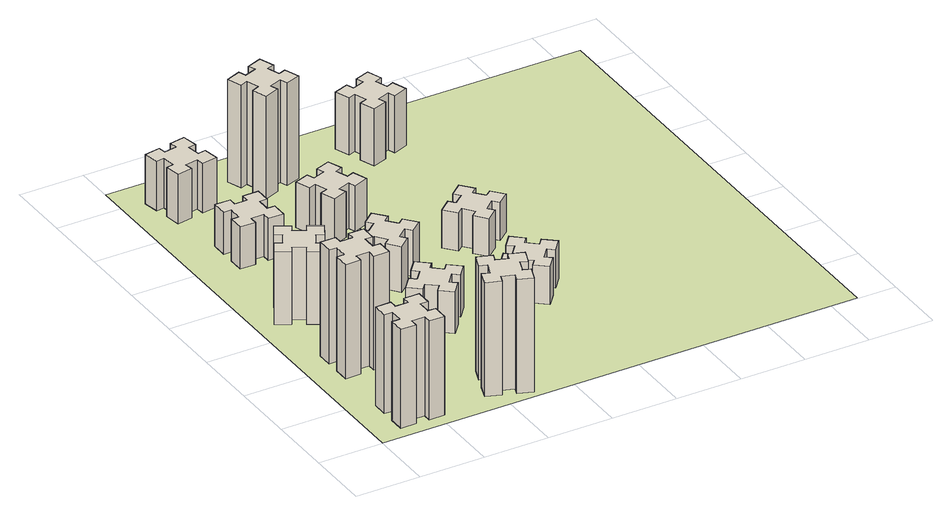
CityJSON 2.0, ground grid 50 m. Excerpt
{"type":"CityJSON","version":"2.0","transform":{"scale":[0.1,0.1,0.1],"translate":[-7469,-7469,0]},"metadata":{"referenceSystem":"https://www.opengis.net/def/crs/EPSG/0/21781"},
"CityObjects":{
"building1":{"type":"Building","attributes":{"class":"1000","function":"1000","usage":"1000","yearOfConstruction":2016,"roofType":"1000","measuredHeight":78,"storeysAboveGround":30,"storeysBelowGround":0},"geometry":[{"type":"Solid","lod":"1","boundaries":[[[[0,1,2,3,4,5,6,7,8,9,10,11,12,13,14,15,16,17,18,19]],[[17,16,20,21]],[[16,15,22,20]],[[15,14,23,22]],[[14,13,24,23]],[[13,12,25,24]],[[12,11,26,25]],[[11,10,27,26]],[[10,9,28,27]],[[9,8,29,28]],[[8,7,30,29]],[[7,6,31,30]],[[6,5,32,31]],[[5,4,33,32]],[[4,3,34,33]],[[3,2,35,34]],[[2,1,36,35]],[[1,0,37,36]],[[0,19,38,37]],[[19,18,39,38]],[[18,17,21,39]],[[24,25,26,27,28,29,30,31,32,33,34,35,36,37,38,39,21,20,22,23]]]]}]},
"building2":{"type":"Building","attributes":{"class":"1000","function":"1000","usage":"1000","yearOfConstruction":2016,"roofType":"1000","measuredHeight":90,"storeysAboveGround":30,"storeysBelowGround":0},"geometry":[{"type":"Solid","lod":"1","boundaries":[[[[40,41,42,43,44,45,46,47,48,49,50,51,52,53,54,55,56,57,58,59]],[[57,56,60,61]],[[56,55,62,60]],[[55,54,63,62]],[[54,53,64,63]],[[53,52,65,64]],[[52,51,66,65]],[[51,50,67,66]],[[50,49,68,67]],[[49,48,69,68]],[[48,47,70,69]],[[47,46,71,70]],[[46,45,72,71]],[[45,44,73,72]],[[44,43,74,73]],[[43,42,75,74]],[[42,41,76,75]],[[41,40,77,76]],[[40,59,78,77]],[[59,58,79,78]],[[58,57,61,79]],[[64,65,66,67,68,69,70,71,72,73,74,75,76,77,78,79,61,60,62,63]]]]}]},
"building3":{"type":"Building","attributes":{"class":"1000","function":"1000","usage":"1000","yearOfConstruction":2016,"roofType":"1000","measuredHeight":57,"storeysAboveGround":30,"storeysBelowGround":0},"geometry":[{"type":"Solid","lod":"1","boundaries":[[[[80,81,82,83,84,85,86,87,88,89,90,91,92,93,94,95,96,97,98,99]],[[97,96,100,101]],[[96,95,102,100]],[[95,94,103,102]],[[94,93,104,103]],[[93,92,105,104]],[[92,91,106,105]],[[91,90,107,106]],[[90,89,108,107]],[[89,88,109,108]],[[88,87,110,109]],[[87,86,111,110]],[[86,85,112,111]],[[85,84,113,112]],[[84,83,114,113]],[[83,82,115,114]],[[82,81,116,115]],[[81,80,117,116]],[[80,99,118,117]],[[99,98,119,118]],[[98,97,101,119]],[[104,105,106,107,108,109,110,111,112,113,114,115,116,117,118,119,101,100,102,103]]]]}]},
"building4":{"type":"Building","attributes":{"class":"1000","function":"1000","usage":"1000","yearOfConstruction":2016,"roofType":"1000","measuredHeight":90,"storeysAboveGround":30,"storeysBelowGround":0},"geometry":[{"type":"Solid","lod":"1","boundaries":[[[[120,121,122,123,124,125,126,127,128,129,130,131,132,133,134,135,136,137,138,139]],[[137,136,140,141]],[[136,135,142,140]],[[135,134,143,142]],[[134,133,144,143]],[[133,132,145,144]],[[132,131,146,145]],[[131,130,147,146]],[[130,129,148,147]],[[129,128,149,148]],[[128,127,150,149]],[[127,126,151,150]],[[126,125,152,151]],[[125,124,153,152]],[[124,123,154,153]],[[123,122,155,154]],[[122,121,156,155]],[[121,120,157,156]],[[120,139,158,157]],[[139,138,159,158]],[[138,137,141,159]],[[144,145,146,147,148,149,150,151,152,153,154,155,156,157,158,159,141,140,142,143]]]]}]},
"building5":{"type":"Building","attributes":{"class":"1000","function":"1000","usage":"1000","yearOfConstruction":2016,"roofType":"1000","measuredHeight":33,"storeysAboveGround":30,"storeysBelowGround":0},"geometry":[{"type":"Solid","lod":"1","boundaries":[[[[160,161,162,163,164,165,166,167,168,169,170,171,172,173,174,175,176,177,178,179]],[[177,176,180,181]],[[176,175,182,180]],[[175,174,183,182]],[[174,173,184,183]],[[173,172,185,184]],[[172,171,186,185]],[[171,170,187,186]],[[170,169,188,187]],[[169,168,189,188]],[[168,167,190,189]],[[167,166,191,190]],[[166,165,192,191]],[[165,164,193,192]],[[164,163,194,193]],[[163,162,195,194]],[[162,161,196,195]],[[161,160,197,196]],[[160,179,198,197]],[[179,178,199,198]],[[178,177,181,199]],[[184,185,186,187,188,189,190,191,192,193,194,195,196,197,198,199,181,180,182,183]]]]}]},
"building6":{"type":"Building","attributes":{"class":"1000","function":"1000","usage":"1000","yearOfConstruction":2016,"roofType":"1000","measuredHeight":39,"storeysAboveGround":30,"storeysBelowGround":0},"geometry":[{"type":"Solid","lod":"1","boundaries":[[[[200,201,202,203,204,205,206,207,208,209,210,211,212,213,214,215,216,217,218,219]],[[217,216,220,221]],[[216,215,222,220]],[[215,214,223,222]],[[214,213,224,223]],[[213,212,225,224]],[[212,211,226,225]],[[211,210,227,226]],[[210,209,228,227]],[[209,208,229,228]],[[208,207,230,229]],[[207,206,231,230]],[[206,205,232,231]],[[205,204,233,232]],[[204,203,234,233]],[[203,202,235,234]],[[202,201,236,235]],[[201,200,237,236]],[[200,219,238,237]],[[219,218,239,238]],[[218,217,221,239]],[[224,225,226,227,228,229,230,231,232,233,234,235,236,237,238,239,221,220,222,223]]]]}]},
"building7":{"type":"Building","attributes":{"class":"1000","function":"1000","usage":"1000","yearOfConstruction":2016,"roofType":"1000","measuredHeight":33,"storeysAboveGround":30,"storeysBelowGround":0},"geometry":[{"type":"Solid","lod":"1","boundaries":[[[[240,241,242,243,244,245,246,247,248,249,250,251,252,253,254,255,256,257,258,259]],[[257,256,260,261]],[[256,255,262,260]],[[255,254,263,262]],[[254,253,264,263]],[[253,252,265,264]],[[252,251,266,265]],[[251,250,267,266]],[[250,249,268,267]],[[249,248,269,268]],[[248,247,270,269]],[[247,246,271,270]],[[246,245,272,271]],[[245,244,273,272]],[[244,243,274,273]],[[243,242,275,274]],[[242,241,276,275]],[[241,240,277,276]],[[240,259,278,277]],[[259,258,279,278]],[[258,257,261,279]],[[264,265,266,267,268,269,270,271,272,273,274,275,276,277,278,279,261,260,262,263]]]]}]},
"building8":{"type":"Building","attributes":{"class":"1000","function":"1000","usage":"1000","yearOfConstruction":2016,"roofType":"1000","measuredHeight":36,"storeysAboveGround":30,"storeysBelowGround":0},"geometry":[{"type":"Solid","lod":"1","boundaries":[[[[280,281,282,283,284,285,286,287,288,289,290,291,292,293,294,295,296,297,298,299]],[[297,296,300,301]],[[296,295,302,300]],[[295,294,303,302]],[[294,293,304,303]],[[293,292,305,304]],[[292,291,306,305]],[[291,290,307,306]],[[290,289,308,307]],[[289,288,309,308]],[[288,287,310,309]],[[287,286,311,310]],[[286,285,312,311]],[[285,284,313,312]],[[284,283,314,313]],[[283,282,315,314]],[[282,281,316,315]],[[281,280,317,316]],[[280,299,318,317]],[[299,298,319,318]],[[298,297,301,319]],[[304,305,306,307,308,309,310,311,312,313,314,315,316,317,318,319,301,300,302,303]]]]}]},
"building9":{"type":"Building","attributes":{"class":"1000","function":"1000","usage":"1000","yearOfConstruction":2016,"roofType":"1000","measuredHeight":36,"storeysAboveGround":30,"storeysBelowGround":0},"geometry":[{"type":"Solid","lod":"1","boundaries":[[[[320,321,322,323,324,325,326,327,328,329,330,331,332,333,334,335,336,337,338,339]],[[337,336,340,341]],[[336,335,342,340]],[[335,334,343,342]],[[334,333,344,343]],[[333,332,345,344]],[[332,331,346,345]],[[331,330,347,346]],[[330,329,348,347]],[[329,328,349,348]],[[328,327,350,349]],[[327,326,351,350]],[[326,325,352,351]],[[325,324,353,352]],[[324,323,354,353]],[[323,322,355,354]],[[322,321,356,355]],[[321,320,357,356]],[[320,339,358,357]],[[339,338,359,358]],[[338,337,341,359]],[[344,345,346,347,348,349,350,351,352,353,354,355,356,357,358,359,341,340,342,343]]]]}]},
"building10":{"type":"Building","attributes":{"class":"1000","function":"1000","usage":"1000","yearOfConstruction":2016,"roofType":"1000","measuredHeight":81,"storeysAboveGround":30,"storeysBelowGround":0},"geometry":[{"type":"Solid","lod":"1","boundaries":[[[[360,361,362,363,364,365,366,367,368,369,370,371,372,373,374,375,376,377,378,379]],[[377,376,380,381]],[[376,375,382,380]],[[375,374,383,382]],[[374,373,384,383]],[[373,372,385,384]],[[372,371,386,385]],[[371,370,387,386]],[[370,369,388,387]],[[369,368,389,388]],[[368,367,390,389]],[[367,366,391,390]],[[366,365,392,391]],[[365,364,393,392]],[[364,363,394,393]],[[363,362,395,394]],[[362,361,396,395]],[[361,360,397,396]],[[360,379,398,397]],[[379,378,399,398]],[[378,377,381,399]],[[384,385,386,387,388,389,390,391,392,393,394,395,396,397,398,399,381,380,382,383]]]]}]},
"building11":{"type":"Building","attributes":{"class":"1000","function":"1000","usage":"1000","yearOfConstruction":2016,"roofType":"1000","measuredHeight":30,"storeysAboveGround":30,"storeysBelowGround":0},"geometry":[{"type":"Solid","lod":"1","boundaries":[[[[400,401,402,403,404,405,406,407,408,409,410,411,412,413,414,415,416,417,418,419]],[[417,416,420,421]],[[416,415,422,420]],[[415,414,423,422]],[[414,413,424,423]],[[413,412,425,424]],[[412,411,426,425]],[[411,410,427,426]],[[410,409,428,427]],[[409,408,429,428]],[[408,407,430,429]],[[407,406,431,430]],[[406,405,432,431]],[[405,404,433,432]],[[404,403,434,433]],[[403,402,435,434]],[[402,401,436,435]],[[401,400,437,436]],[[400,419,438,437]],[[419,418,439,438]],[[418,417,421,439]],[[424,425,426,427,428,429,430,431,432,433,434,435,436,437,438,439,421,420,422,423]]]]}]},
"building12":{"type":"Building","attributes":{"class":"1000","function":"1000","usage":"1000","yearOfConstruction":2016,"roofType":"1000","measuredHeight":30,"storeysAboveGround":30,"storeysBelowGround":0},"geometry":[{"type":"Solid","lod":"1","boundaries":[[[[440,441,442,443,444,445,446,447,448,449,450,451,452,453,454,455,456,457,458,459]],[[457,456,460,461]],[[456,455,462,460]],[[455,454,463,462]],[[454,453,464,463]],[[453,452,465,464]],[[452,451,466,465]],[[451,450,467,466]],[[450,449,468,467]],[[449,448,469,468]],[[448,447,470,469]],[[447,446,471,470]],[[446,445,472,471]],[[445,444,473,472]],[[444,443,474,473]],[[443,442,475,474]],[[442,441,476,475]],[[441,440,477,476]],[[440,459,478,477]],[[459,458,479,478]],[[458,457,461,479]],[[464,465,466,467,468,469,470,471,472,473,474,475,476,477,478,479,461,460,462,463]]]]}]},
"building13":{"type":"Building","attributes":{"class":"1000","function":"1000","usage":"1000","yearOfConstruction":2016,"roofType":"1000","measuredHeight":45,"storeysAboveGround":30,"storeysBelowGround":0},"geometry":[{"type":"Solid","lod":"1","boundaries":[[[[480,481,482,483,484,485,486,487,488,489,490,491,492,493,494,495,496,497,498,499]],[[497,496,500,501]],[[496,495,502,500]],[[495,494,503,502]],[[494,493,504,503]],[[493,492,505,504]],[[492,491,506,505]],[[491,490,507,506]],[[490,489,508,507]],[[489,488,509,508]],[[488,487,510,509]],[[487,486,511,510]],[[486,485,512,511]],[[485,484,513,512]],[[484,483,514,513]],[[483,482,515,514]],[[482,481,516,515]],[[481,480,517,516]],[[480,499,518,517]],[[499,498,519,518]],[[498,497,501,519]],[[504,505,506,507,508,509,510,511,512,513,514,515,516,517,518,519,501,500,502,503]]]]}]},
"landuse1":{"type":"LandUse","attributes":{"name":"plot1","function":"1010"},"geometry":[{"type":"MultiSurface","lod":"1","boundaries":[[[520,521,522,523]]]}]}
},
"vertices":[
[325,165,0],[425,165,0],[425,105,0],[545,105,0],[545,225,0],[485,225,0],[485,325,0],[545,325,0],[545,445,0],[425,445,0],[425,385,0],[325,385,0],[325,445,0],[205,445,0],[205,325,0],[265,325,0],[265,225,0],[205,225,0],[205,105,0],[325,105,0],[265,225,780],[205,225,780],[265,325,780],[205,325,780],[205,445,780],[325,445,780],[325,385,780],[425,385,780],[425,445,780],[545,445,780],[545,325,780],[485,325,780],[485,225,780],[545,225,780],[545,105,780],[425,105,780],[425,165,780],[325,165,780],[325,105,780],[205,105,780],
[265,1065,0],[265,965,0],[205,965,0],[205,845,0],[325,845,0],[325,905,0],[425,905,0],[425,845,0],[545,845,0],[545,965,0],[485,965,0],[485,1065,0],[545,1065,0],[545,1185,0],[425,1185,0],[425,1125,0],[325,1125,0],[325,1185,0],[205,1185,0],[205,1065,0],[325,1125,900],[325,1185,900],[425,1125,900],[425,1185,900],[545,1185,900],[545,1065,900],[485,1065,900],[485,965,900],[545,965,900],[545,845,900],[425,845,900],[425,905,900],[325,905,900],[325,845,900],[205,845,900],[205,965,900],[265,965,900],[265,1065,900],[205,1065,900],[205,1185,900],
[474,1826,0],[387,1876,0],[417,1928,0],[313,1988,0],[253,1884,0],[305,1854,0],[255,1767,0],[203,1797,0],[143,1693,0],[247,1633,0],[277,1685,0],[364,1635,0],[334,1583,0],[438,1523,0],[498,1627,0],[446,1657,0],[496,1744,0],[548,1714,0],[608,1818,0],[504,1878,0],[496,1744,570],[548,1714,570],[446,1657,570],[498,1627,570],[438,1523,570],[334,1583,570],[364,1635,570],[277,1685,570],[247,1633,570],[143,1693,570],[203,1797,570],[255,1767,570],[305,1854,570],[253,1884,570],[313,1988,570],[417,1928,570],[387,1876,570],[474,1826,570],[504,1878,570],[608,1818,570],
[1029,360,0],[995,266,0],[939,287,0],[897,174,0],[1010,133,0],[1031,189,0],[1125,155,0],[1104,99,0],[1217,57,0],[1258,170,0],[1202,191,0],[1236,285,0],[1292,264,0],[1333,377,0],[1220,418,0],[1200,362,0],[1106,396,0],[1127,452,0],[1014,493,0],[973,380,0],[1106,396,900],[1127,452,900],[1200,362,900],[1220,418,900],[1333,377,900],[1292,264,900],[1236,285,900],[1202,191,900],[1258,170,900],[1217,57,900],[1104,99,900],[1125,155,900],[1031,189,900],[1010,133,900],[897,174,900],[939,287,900],[995,266,900],[1029,360,900],[973,380,900],[1014,493,900],
[425,2485,0],[525,2485,0],[525,2425,0],[645,2425,0],[645,2545,0],[585,2545,0],[585,2645,0],[645,2645,0],[645,2765,0],[525,2765,0],[525,2705,0],[425,2705,0],[425,2765,0],[305,2765,0],[305,2645,0],[365,2645,0],[365,2545,0],[305,2545,0],[305,2425,0],[425,2425,0],[365,2545,330],[305,2545,330],[365,2645,330],[305,2645,330],[305,2765,330],[425,2765,330],[425,2705,330],[525,2705,330],[525,2765,330],[645,2765,330],[645,2645,330],[585,2645,330],[585,2545,330],[645,2545,330],[645,2425,330],[525,2425,330],[525,2485,330],[425,2485,330],[425,2425,330],[305,2425,330],
[492,3305,0],[475,3404,0],[534,3414,0],[513,3532,0],[395,3511,0],[405,3452,0],[307,3435,0],[297,3494,0],[178,3473,0],[199,3355,0],[258,3365,0],[276,3267,0],[217,3257,0],[237,3138,0],[356,3159,0],[345,3218,0],[444,3236,0],[454,3177,0],[572,3197,0],[551,3316,0],[444,3236,390],[454,3177,390],[345,3218,390],[356,3159,390],[237,3138,390],[217,3257,390],[276,3267,390],[258,3365,390],[199,3355,390],[178,3473,390],[297,3494,390],[307,3435,390],[405,3452,390],[395,3511,390],[513,3532,390],[534,3414,390],[475,3404,390],[492,3305,390],[551,3316,390],[572,3197,390],
[1224,1267,0],[1148,1332,0],[1186,1378,0],[1094,1455,0],[1017,1363,0],[1063,1324,0],[999,1248,0],[953,1286,0],[876,1194,0],[968,1117,0],[1006,1163,0],[1083,1099,0],[1044,1053,0],[1136,976,0],[1213,1068,0],[1167,1106,0],[1232,1183,0],[1278,1144,0],[1355,1236,0],[1263,1313,0],[1232,1183,330],[1278,1144,330],[1167,1106,330],[1213,1068,330],[1136,976,330],[1044,1053,330],[1083,1099,330],[1006,1163,330],[968,1117,330],[876,1194,330],[953,1286,330],[999,1248,330],[1063,1324,330],[1017,1363,330],[1094,1455,330],[1186,1378,330],[1148,1332,330],[1224,1267,330],[1263,1313,330],[1355,1236,330],
[1083,1972,0],[1006,1907,0],[968,1953,0],[876,1876,0],[953,1784,0],[999,1823,0],[1063,1746,0],[1017,1708,0],[1094,1616,0],[1186,1693,0],[1148,1739,0],[1224,1803,0],[1263,1757,0],[1355,1834,0],[1278,1926,0],[1232,1888,0],[1167,1964,0],[1213,2003,0],[1136,2095,0],[1044,2018,0],[1167,1964,360],[1213,2003,360],[1232,1888,360],[1278,1926,360],[1355,1834,360],[1263,1757,360],[1224,1803,360],[1148,1739,360],[1186,1693,360],[1094,1616,360],[1017,1708,360],[1063,1746,360],[999,1823,360],[953,1784,360],[876,1876,360],[968,1953,360],[1006,1907,360],[1083,1972,360],[1044,2018,360],[1136,2095,360],
[1106,2475,0],[1200,2509,0],[1220,2453,0],[1333,2494,0],[1292,2607,0],[1236,2586,0],[1202,2680,0],[1258,2700,0],[1217,2813,0],[1104,2772,0],[1125,2716,0],[1031,2682,0],[1010,2738,0],[897,2697,0],[939,2584,0],[995,2605,0],[1029,2511,0],[973,2490,0],[1014,2377,0],[1127,2419,0],[1029,2511,360],[973,2490,360],[995,2605,360],[939,2584,360],[897,2697,360],[1010,2738,360],[1031,2682,360],[1125,2716,360],[1104,2772,360],[1217,2813,360],[1258,2700,360],[1202,2680,360],[1236,2586,360],[1292,2607,360],[1333,2494,360],[1220,2453,360],[1200,2509,360],[1106,2475,360],[1127,2419,360],[1014,2377,360],
[1006,3215,0],[1100,3249,0],[1120,3193,0],[1233,3234,0],[1192,3347,0],[1136,3326,0],[1102,3420,0],[1158,3440,0],[1117,3553,0],[1004,3512,0],[1025,3456,0],[931,3422,0],[910,3478,0],[797,3437,0],[839,3324,0],[895,3345,0],[929,3251,0],[873,3230,0],[914,3117,0],[1027,3159,0],[929,3251,810],[873,3230,810],[895,3345,810],[839,3324,810],[797,3437,810],[910,3478,810],[931,3422,810],[1025,3456,810],[1004,3512,810],[1117,3553,810],[1158,3440,810],[1102,3420,810],[1136,3326,810],[1192,3347,810],[1233,3234,810],[1120,3193,810],[1100,3249,810],[1006,3215,810],[1027,3159,810],[914,3117,810],
[1746,1163,0],[1823,1099,0],[1784,1053,0],[1876,976,0],[1953,1068,0],[1907,1106,0],[1972,1183,0],[2018,1144,0],[2095,1236,0],[2003,1313,0],[1964,1267,0],[1888,1332,0],[1926,1378,0],[1834,1455,0],[1757,1363,0],[1803,1324,0],[1739,1248,0],[1693,1286,0],[1616,1194,0],[1708,1117,0],[1739,1248,300],[1693,1286,300],[1803,1324,300],[1757,1363,300],[1834,1455,300],[1926,1378,300],[1888,1332,300],[1964,1267,300],[2003,1313,300],[2095,1236,300],[2018,1144,300],[1972,1183,300],[1907,1106,300],[1953,1068,300],[1876,976,300],[1784,1053,300],[1823,1099,300],[1746,1163,300],[1708,1117,300],[1616,1194,300],
[1972,1988,0],[1907,2064,0],[1953,2103,0],[1876,2195,0],[1784,2118,0],[1823,2072,0],[1746,2007,0],[1708,2053,0],[1616,1976,0],[1693,1884,0],[1739,1923,0],[1803,1846,0],[1757,1808,0],[1834,1716,0],[1926,1793,0],[1888,1839,0],[1964,1903,0],[2003,1857,0],[2095,1934,0],[2018,2026,0],[1964,1903,300],[2003,1857,300],[1888,1839,300],[1926,1793,300],[1834,1716,300],[1757,1808,300],[1803,1846,300],[1739,1923,300],[1693,1884,300],[1616,1976,300],[1708,2053,300],[1746,2007,300],[1823,2072,300],[1784,2118,300],[1876,2195,300],[1953,2103,300],[1907,2064,300],[1972,1988,300],[2018,2026,300],[2095,1934,300],
[1865,3456,0],[1771,3422,0],[1750,3478,0],[1637,3437,0],[1679,3324,0],[1735,3345,0],[1769,3251,0],[1713,3230,0],[1754,3117,0],[1867,3159,0],[1846,3215,0],[1940,3249,0],[1960,3193,0],[2073,3234,0],[2032,3347,0],[1976,3326,0],[1942,3420,0],[1998,3440,0],[1957,3553,0],[1844,3512,0],[1942,3420,450],[1998,3440,450],[1976,3326,450],[2032,3347,450],[2073,3234,450],[1960,3193,450],[1940,3249,450],[1846,3215,450],[1867,3159,450],[1754,3117,450],[1713,3230,450],[1769,3251,450],[1735,3345,450],[1679,3324,450],[1637,3437,450],[1750,3478,450],[1771,3422,450],[1865,3456,450],[1844,3512,450],[1957,3553,450],
[5,3705,0],[3705,3705,0],[3705,5,0],[5,5,0]
]}
